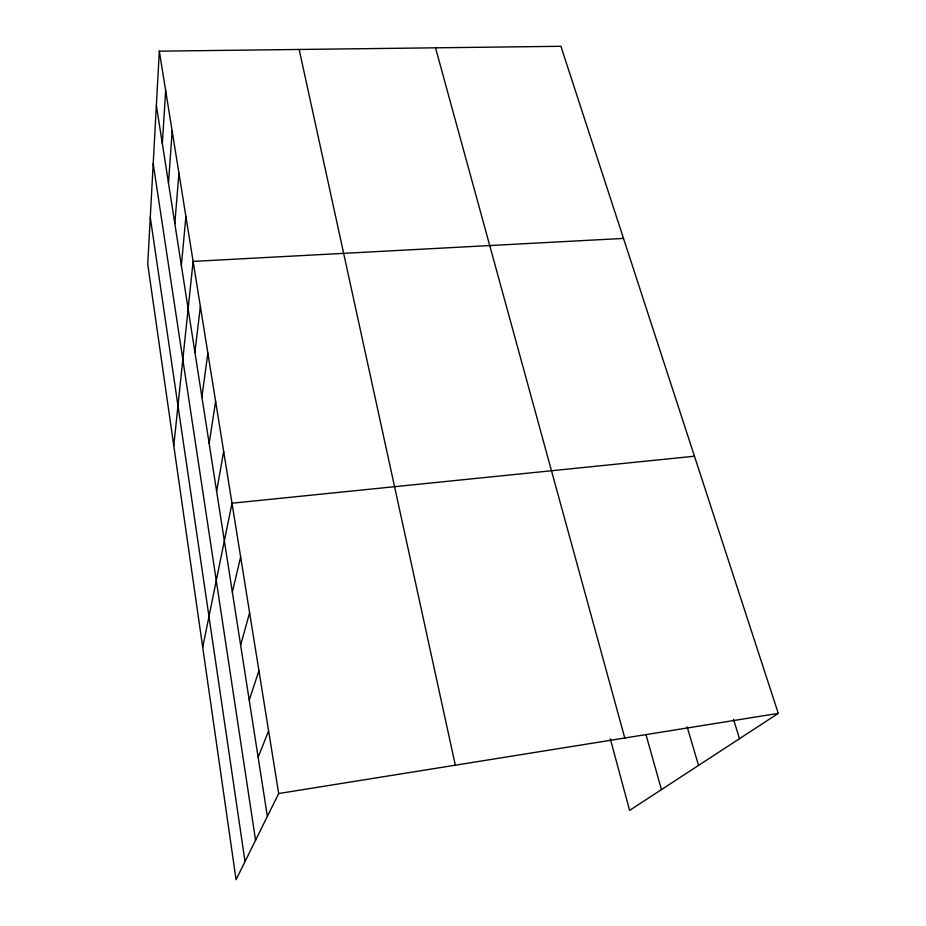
<?xml version="1.0" encoding="UTF-8"?>
<svg xmlns="http://www.w3.org/2000/svg" width="926" height="926" viewBox="0 0 926 926"><rect width="100%" height="100%" fill="white"/><g stroke="black" fill="none" stroke-linecap="round" stroke-linejoin="round"><path stroke-width="1.39" d="M159.318 51.162L147.732 264.188L236.061 879.7L278.68 793.536L159.318 51.162L560.901 46.3L778.268 713.379L629.611 810.389L610.303 738.774M162.339 143.576L165.65 90.505M168.486 182.978L172.178 131.133M174.829 223.617L178.926 173.104M181.38 265.554L185.906 216.51M173.775 445.695L193.117 261.398L623.499 238.41M194.911 352.274L200.375 306.471M201.914 397.104L207.864 353.107M209.149 443.427L215.631 401.386M216.615 491.301L223.675 451.379M202.713 647.274L231.998 503.212L694.477 456.217M232.357 592.096L240.644 556.966M240.644 645.179L249.615 612.746M249.233 700.183L258.933 670.679M258.134 757.225L268.609 730.903M278.68 793.536L778.268 713.379M733.508 719.363L739.504 738.67M687.15 726.887L698.528 765.408M645.943 734.468L661.453 789.612M435.509 47.816L624.784 737.999M299.167 49.472L455.337 765.189M156.367 105.367L267.371 816.396M153.195 163.682L255.564 840.264M150.278 217.355L245.02 861.585"/></g></svg>
